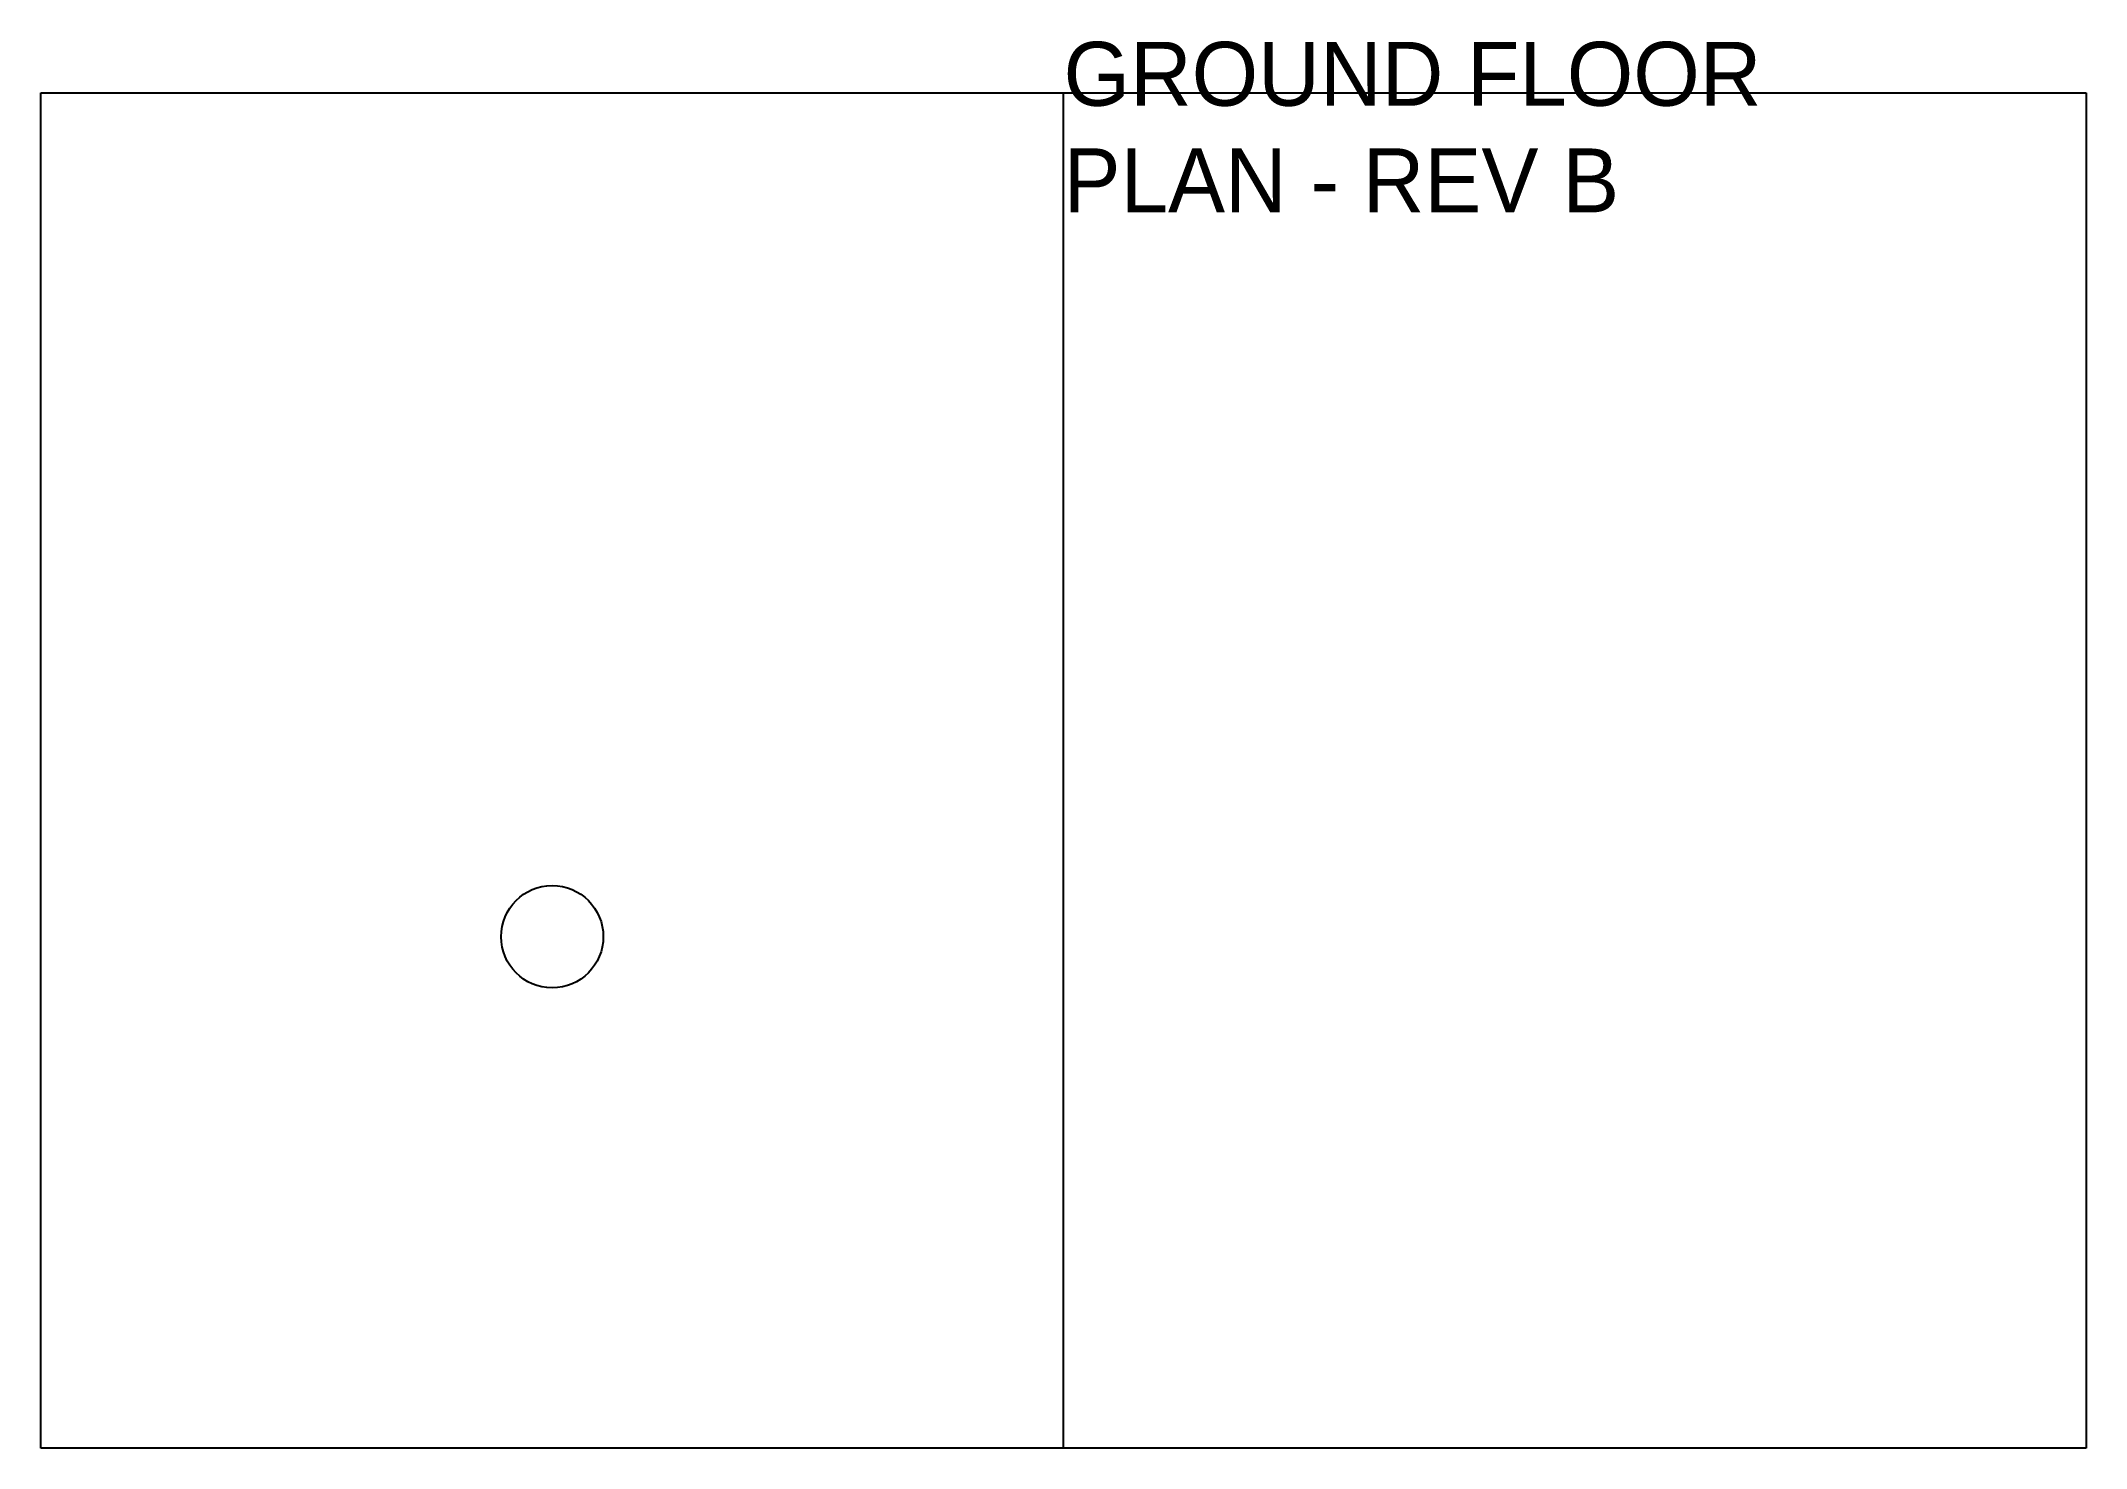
# Model space of a CAD drawing. Extents: x 0 to 8000, y 0 to 5504.
import ezdxf

# ---------------------------------------------------------------- set-up
doc = ezdxf.new("R2010")
doc.units = 0

msp = doc.modelspace()

# ---------------------------------------------------------------- linework, layer by layer
at = {"layer": 'COLUMN'}
msp.add_circle((2000, 2000), 200, dxfattribs=at)
at = {"layer": 'WALL'}
for p, q in [((0, 0), (0, 5300)), ((0, 5300), (8000, 5300)), ((4000, 0), (4000, 5300)), ((8000, 5300), (8000, 0)), ((8000, 0), (0, 0))]:
    msp.add_line(p, q, dxfattribs=at)

# ---------------------------------------------------------------- texts
at = {"layer": 'DIM', "insert": (4000, 5500), "char_height": 250, "width": 3000, "attachment_point": 1}
msp.add_mtext('GROUND FLOOR PLAN - REV B', dxfattribs=at)

doc.saveas('drawing.dxf')
